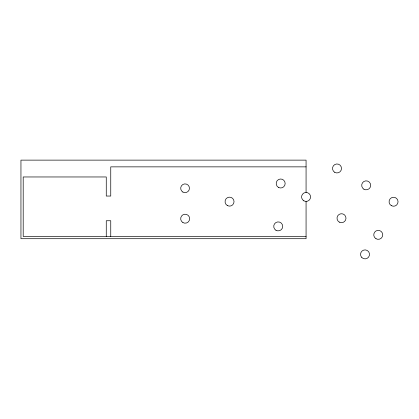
<?xml version="1.0" encoding="UTF-8"?>
<svg xmlns="http://www.w3.org/2000/svg" width="419" height="419" viewBox="0 0 419 419"><rect width="100%" height="100%" fill="white"/><g stroke="black" fill="none" stroke-linecap="round" stroke-linejoin="round"><path stroke-width="0.63" d="M306.069 166.862L110.752 166.862L110.752 196.045L106.264 196.045L106.264 176.965L23.197 176.965L23.197 236.457L306.069 236.457M306.069 192.447L306.069 160.126L20.95 160.126L20.95 238.704L306.069 238.704L306.069 201.429M110.752 236.457L110.752 220.745L106.264 220.745L106.264 236.457M182.883 192.059A4.379 4.379 0 0 0 189.451 188.267A4.379 4.379 0 0 0 182.883 184.475A4.379 4.379 0 0 0 182.883 192.059M227.302 205.525A4.489 4.489 0 0 0 234.038 201.633A4.489 4.489 0 0 0 227.302 197.747A4.489 4.489 0 0 0 227.302 205.525M182.925 222.589A4.489 4.489 0 0 0 189.655 218.697A4.489 4.489 0 0 0 182.925 214.811A4.489 4.489 0 0 0 182.925 222.589M275.974 230.277A4.489 4.489 0 0 0 282.71 226.386A4.489 4.489 0 0 0 275.974 222.499A4.489 4.489 0 0 0 275.974 230.277M278.426 187.387A4.489 4.489 0 0 0 285.161 183.501A4.489 4.489 0 0 0 278.426 179.61A4.489 4.489 0 0 0 278.426 187.387M303.827 200.827A4.489 4.489 0 0 0 310.563 196.935A4.489 4.489 0 0 0 303.827 193.049A4.489 4.489 0 0 0 303.827 200.827M334.765 172.345A4.489 4.489 0 0 0 341.501 168.459A4.489 4.489 0 0 0 334.765 164.567A4.489 4.489 0 0 0 334.765 172.345M339.259 222.101A4.489 4.489 0 0 0 345.994 218.21A4.489 4.489 0 0 0 339.259 214.324A4.489 4.489 0 0 0 339.259 222.101M363.943 189.226A4.489 4.489 0 0 0 370.679 185.339A4.489 4.489 0 0 0 363.943 181.448A4.489 4.489 0 0 0 363.943 189.226M376.005 238.736A4.489 4.489 0 0 0 382.741 234.844A4.489 4.489 0 0 0 376.005 230.958A4.489 4.489 0 0 0 376.005 238.736M361.848 257.559A4.489 4.489 0 0 0 369.359 255.548A4.489 4.489 0 0 0 363.86 250.049A4.489 4.489 0 0 0 361.848 257.559M391.315 205.629A4.489 4.489 0 0 0 398.05 201.738A4.489 4.489 0 0 0 391.315 197.852A4.489 4.489 0 0 0 391.315 205.629"/></g></svg>
